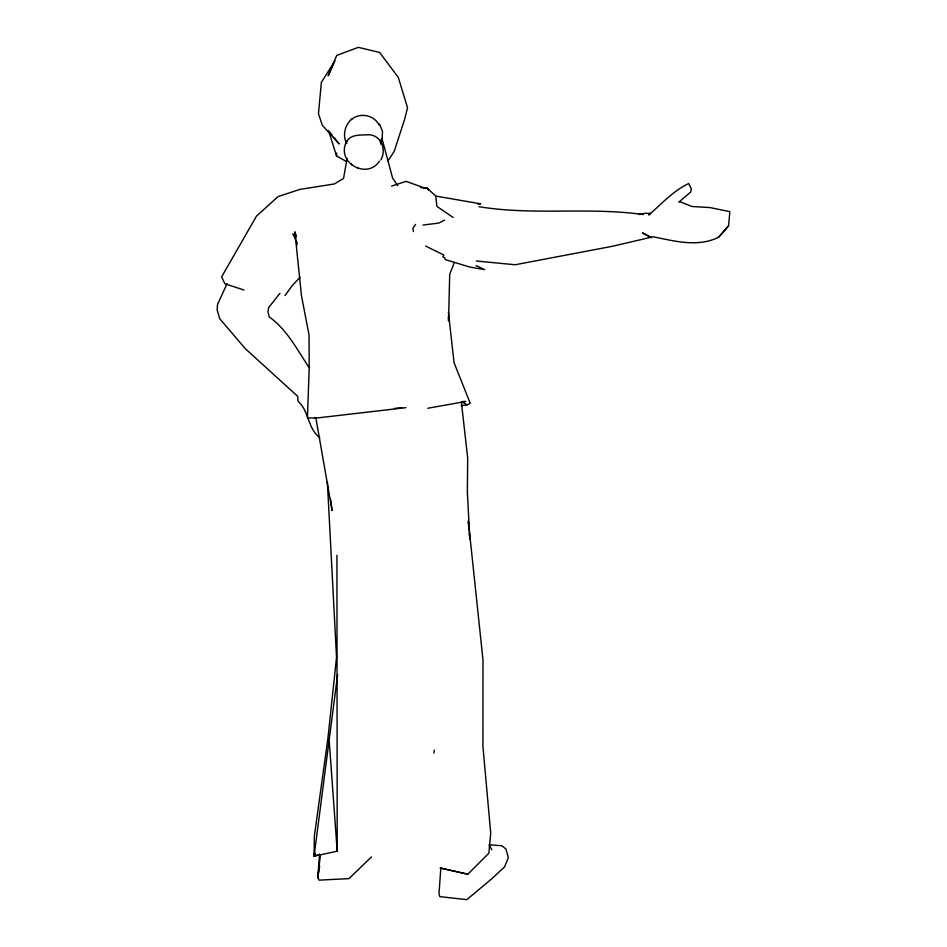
<?xml version="1.0" encoding="UTF-8"?>
<svg xmlns="http://www.w3.org/2000/svg" width="947" height="947" viewBox="0 0 947 947"><rect width="100%" height="100%" fill="white"/><g stroke="black" fill="none" stroke-linecap="round" stroke-linejoin="round"><path stroke-width="1.42" d="M346.649 142.192C349.029 135.03 359.138 134.888 365.471 134.948C379.451 132.627 387.536 148.052 380.895 159.901M381.641 138.854L380.67 143.873M434.022 753.102L434.211 750.19M346.484 161.546L336.505 155.924L336.706 153.071M440.852 867.866L438.97 893.909L439.846 896.62L466.835 899.65L491.28 879.183L504.431 867.061L505.485 864.658L508.314 857.603L506.041 849.116L501.969 845.801L489.197 844.7M319.624 854.016L317.778 877.62L319.056 880.142L348.934 878.627L371.461 856.94M380.73 143.601L380.161 140.109M476.282 260.993L515.121 264.758L612.555 246.256L653.158 236.774C674.655 241.083 697.667 247.581 718.607 237.247L728.574 225.824L729.865 211.666L710.12 207.582L691.819 206.482L679.875 201.664M320.441 854.75L317.778 877.62L319.672 865.972M336.931 555.285L337.203 851.223L314.084 856.159L337.629 674.619M382.162 138.641L382.505 131.467L379.439 123.844M347.087 158.54L343.524 178.474L334.327 183.955L299.939 189.4L278.11 196.562L256.448 216.153L221.622 276.867L224.853 283.78L243.947 290.007M351.396 119.594C359.481 112.338 374.077 114.776 378.907 124.897M346.768 141.079C335.274 162.517 367.116 180.167 379.427 161.156M315.114 853.425L314.084 856.159L318.216 854.857M315.114 853.377L314.084 856.112L314.333 836.248L327.934 738.175L336.528 657.301L327.366 481.94M454.418 262.449L449.707 274.334L448.558 320.832L448.381 316.476M227.067 283.603L217.55 304.484L217.135 309.989L219.728 318.689L245.107 348.484L297.713 396.343L298.021 401.303C309.255 410.962 307.432 428.423 319.755 437.561M387.666 161.321L394.165 151.461L404.7 119.133L407.53 107.78L398.32 77.429L379.629 52.452L358.357 47.35L336.694 55.423L328.159 75.784L334.942 60.88L321.364 82.365L318.464 113.699L322.335 125.3L339.121 143.932L333.841 137.244M415.615 224.392L412.845 228.452L413.508 231.613M285.047 295.511L292.102 285.769L300.045 277.282M280.004 293.191L268.676 307.574L268.001 311.788L269.149 316.854C286.882 329.402 296.991 349.502 308.864 367.14M351.763 118.991C344.933 124.921 342.21 135.599 346.839 143.648M718.607 237.247L728.574 225.824M467.854 874.247L440.106 867.973L467.854 874.211L488.853 853.2L490.712 833.1L482.923 746.366L482.994 660.095L468.315 520.909M678.691 202.256L690.576 192.17L691.357 188.915L688.718 183.529C672.903 190.974 661.61 204.019 648.754 214.981L650.542 213.406L644.599 213.335L638.953 214.507M461.118 405.695L466.93 404.878L470.233 403.351L454.051 362.654L448.393 312.131M444.64 220.106L438.745 223.09L422.989 225.043M391.561 186.097L406.121 181.362L423.676 187.695L427.121 188.098L435.691 196.053L480.709 203.842L478.057 204.197M427.819 408.252L465.746 401.469L462.811 401.516M295.76 234.773L294.919 232.086L301.454 295.665L309.042 335.06L309.195 368.3L307.432 418.006L316.381 417.97M405.908 407.66L314.818 418.231M394.425 408.453L401.717 407.695M420.788 187.648L427.121 188.098L428.754 190.43M643.356 214.59C588.821 206.766 533.374 215.762 478.969 206.671M358.605 168.306L357.978 168.199M425.617 246.054L443.823 255.003L442.876 256.803C446.215 258.602 444.534 258.484 445.315 259.585L469.972 267.101L484.71 269.646L476.092 265.634M462.467 402.203L466.93 404.878M453.187 217.514L436.887 206.375L435.691 196.053M329.438 131.669L332.077 135.019M351.029 163.594L352.189 165.263M397.764 185.671L392.603 178.072L381.937 138.274M489.232 845.328L491.86 849.767M292.824 233.708L297.121 242.858M328.562 130.556L336.505 155.924M461.378 402.108L467.7 458.206L467.345 491.789L469.819 539.163L469.286 533.386M296.056 236.324L294.919 232.086L295.831 237.898M315.872 417.958L332.089 510.528L330.621 499.116M296.518 242.266L296.979 245.178M468.244 521.844L468.895 529.053M329.236 741.241L337.203 851.223M651.347 237.602L642.539 232.938L651.347 237.602"/></g></svg>
